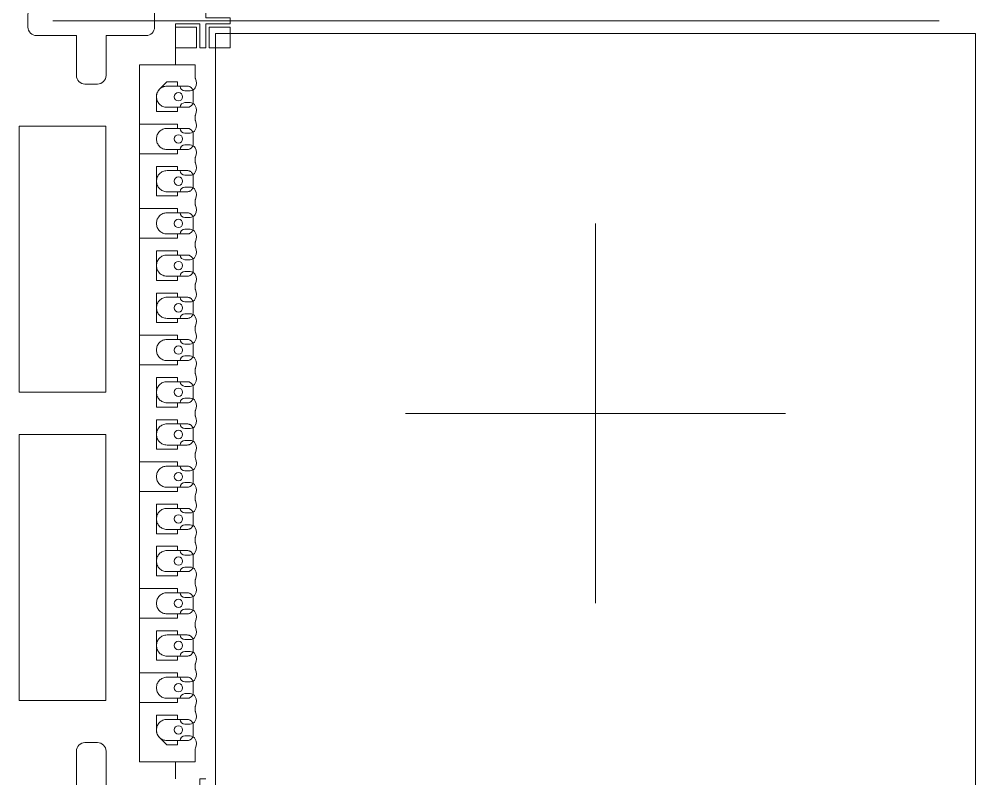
# Model space of a CAD drawing. Extents: x 0.5 to 10.25, y 0.33 to 6.92.
# Drawn here: x 1.533 to 2.104, y 4.263 to 4.713 of the extents above; entities that cross this region are included whole.
import ezdxf

# ---------------------------------------------------------------- set-up
doc = ezdxf.new("R2010")
doc.units = 0
doc.header["$LTSCALE"] = 0.006
doc.header["$MEASUREMENT"] = 0
doc.linetypes.add('CENTER', pattern=[2, 1.25, -0.25, 0.25, -0.25])
doc.linetypes.add('HIDDEN', pattern=[0.375, 0.25, -0.125])
doc.layers.get('0').update_dxf_attribs({"linetype": 'CONTINUOUS'})
for name, color, linetype in [('1', 7, 'CONTINUOUS'), ('1D', 7, 'CONTINUOUS'), ('3D', 7, 'CONTINUOUS')]:
    doc.layers.add(name, color=color, linetype=linetype)

msp = doc.modelspace()

# ---------------------------------------------------------------- linework, layer by layer
at = {"color": 0, "lineweight": 13}
for p, q in [((1.625687, 4.710295), (1.625687, 4.708295)), ((1.625675, 4.695918), (1.625675, 4.685942)), ((1.625664, 4.26317), (1.625664, 4.273148)), ((1.640039, 4.26317), (1.643584, 4.26317))]:
    msp.add_line(p, q, dxfattribs=at)
for points in [[(1.638062, 4.708295), (1.625687, 4.708295), (1.625687, 4.69592), (1.638062, 4.69592)], [(1.645562, 4.708295), (1.657937, 4.708295), (1.657937, 4.69592), (1.645562, 4.69592)]]:
    msp.add_lwpolyline(points, close=True, dxfattribs=at)
for points in [[(1.604312, 4.650795), (1.626794, 4.650795), (1.626794, 4.648295), (1.628298, 4.648295, 0.3991371), (1.631194, 4.645545), (1.634219, 4.645545, 0.2771149), (1.637308, 4.647399, 0.2394069), (1.637411, 4.652682, -0.113095), (1.637312, 4.653118), (1.637312, 4.655972, -0.113095), (1.637411, 4.656407, 0.2394069), (1.637308, 4.66169, 0.2771149), (1.634219, 4.663545), (1.631194, 4.663545, 0.3991371), (1.628298, 4.660795), (1.626794, 4.660795), (1.626794, 4.658295), (1.614312, 4.658295), (1.614312, 4.667067, -0.2015828), (1.616142, 4.671464), (1.620473, 4.675795), (1.626794, 4.675795), (1.626794, 4.673295), (1.628298, 4.673295, 0.3991371), (1.631194, 4.670545), (1.634219, 4.670545, 0.2771149), (1.637308, 4.672399, 0.239407), (1.637411, 4.677682, -0.113095), (1.637312, 4.678118), (1.637312, 4.685942), (1.604312, 4.685942), (1.604312, 4.273148)], [(1.604312, 4.600795), (1.626794, 4.600795), (1.626794, 4.598295), (1.628298, 4.598295, 0.3991371), (1.631194, 4.595545), (1.634219, 4.595545, 0.2771149), (1.637308, 4.597399, 0.2394069), (1.637411, 4.602682, -0.113095), (1.637312, 4.603118), (1.637312, 4.605972, -0.113095), (1.637411, 4.606407, 0.2394069), (1.637308, 4.61169, 0.2771149), (1.634219, 4.613545), (1.631194, 4.613545, 0.3991371), (1.628298, 4.610795), (1.626794, 4.610795), (1.626794, 4.608295), (1.614312, 4.608295), (1.614312, 4.625795), (1.626794, 4.625795), (1.626794, 4.623295), (1.628298, 4.623295, 0.3991371), (1.631194, 4.620545), (1.634219, 4.620545, 0.2771149), (1.637308, 4.622399, 0.2394069), (1.637411, 4.627682, -0.113095), (1.637312, 4.628118), (1.637312, 4.630972, -0.113095), (1.637411, 4.631407, 0.2394069), (1.637308, 4.63669, 0.2771149), (1.634219, 4.638545), (1.631194, 4.638545, 0.3991371), (1.628298, 4.635795), (1.626794, 4.635795), (1.626794, 4.633295), (1.604312, 4.633295)], [(1.604312, 4.525795), (1.626794, 4.525795), (1.626794, 4.523295), (1.628298, 4.523295, 0.3991371), (1.631194, 4.520545), (1.634219, 4.520545, 0.2771149), (1.637308, 4.522399, 0.2394069), (1.637411, 4.527682, -0.113095), (1.637312, 4.528118), (1.637312, 4.530972, -0.113095), (1.637411, 4.531407, 0.2394069), (1.637308, 4.53669, 0.2771149), (1.634219, 4.538545), (1.631194, 4.538545, 0.3991371), (1.628298, 4.535795), (1.626794, 4.535795), (1.626794, 4.533295), (1.614312, 4.533295), (1.614312, 4.550795), (1.626794, 4.550795), (1.626794, 4.548295), (1.628298, 4.548295, 0.3991371), (1.631194, 4.545545), (1.634219, 4.545545, 0.2771149), (1.637308, 4.547399, 0.2394069), (1.637411, 4.552682, -0.113095), (1.637312, 4.553118), (1.637312, 4.555972, -0.113095), (1.637411, 4.556407, 0.2394069), (1.637308, 4.56169, 0.2771149), (1.634219, 4.563545), (1.631194, 4.563545, 0.3991371), (1.628298, 4.560795), (1.626794, 4.560795), (1.626794, 4.558295), (1.614312, 4.558295), (1.614312, 4.575795), (1.626794, 4.575795), (1.626794, 4.573295), (1.628298, 4.573295, 0.3991371), (1.631194, 4.570545), (1.634219, 4.570545, 0.2771149), (1.637308, 4.572399, 0.2394069), (1.637411, 4.577682, -0.113095), (1.637312, 4.578118), (1.637312, 4.580972, -0.113095), (1.637411, 4.581407, 0.2394069), (1.637308, 4.58669, 0.2771149), (1.634219, 4.588545), (1.631194, 4.588545, 0.3991371), (1.628298, 4.585795), (1.626794, 4.585795), (1.626794, 4.583295), (1.604312, 4.583295)], [(1.604312, 4.450795), (1.626794, 4.450795), (1.626794, 4.448295), (1.628298, 4.448295, 0.3991371), (1.631194, 4.445545), (1.634219, 4.445545, 0.2771149), (1.637308, 4.447399, 0.2394069), (1.637411, 4.452682, -0.113095), (1.637312, 4.453118), (1.637312, 4.455972, -0.113095), (1.637411, 4.456407, 0.2394069), (1.637308, 4.46169, 0.2771149), (1.634219, 4.463545), (1.631194, 4.463545, 0.3991371), (1.628298, 4.460795), (1.626794, 4.460795), (1.626794, 4.458295), (1.614312, 4.458295), (1.614312, 4.475795), (1.626794, 4.475795), (1.626794, 4.473295), (1.628298, 4.473295, 0.3991371), (1.631194, 4.470545), (1.634219, 4.470545, 0.2771149), (1.637308, 4.472399, 0.2394069), (1.637411, 4.477682, -0.113095), (1.637312, 4.478118), (1.637312, 4.480972, -0.113095), (1.637411, 4.481407, 0.2394069), (1.637308, 4.48669, 0.2771149), (1.634219, 4.488545), (1.631194, 4.488545, 0.3991371), (1.628298, 4.485795), (1.626794, 4.485795), (1.626794, 4.483295), (1.614312, 4.483295), (1.614312, 4.500795), (1.626794, 4.500795), (1.626794, 4.498295), (1.628298, 4.498295, 0.3991371), (1.631194, 4.495545), (1.634219, 4.495545, 0.2771149), (1.637308, 4.497399, 0.2394069), (1.637411, 4.502682, -0.113095), (1.637312, 4.503118), (1.637312, 4.505972, -0.113095), (1.637411, 4.506407, 0.2394069), (1.637308, 4.51169, 0.2771149), (1.634219, 4.513545), (1.631194, 4.513545, 0.3991371), (1.628298, 4.510795), (1.626794, 4.510795), (1.626794, 4.508295), (1.604312, 4.508295)], [(1.604312, 4.375795), (1.626794, 4.375795), (1.626794, 4.373295), (1.628298, 4.373295, 0.3991371), (1.631194, 4.370545), (1.634219, 4.370545, 0.2771149), (1.637308, 4.372399, 0.2394069), (1.637411, 4.377682, -0.113095), (1.637312, 4.378118), (1.637312, 4.380972, -0.113095), (1.637411, 4.381407, 0.2394069), (1.637308, 4.38669, 0.2771149), (1.634219, 4.388545), (1.631194, 4.388545, 0.3991371), (1.628298, 4.385795), (1.626794, 4.385795), (1.626794, 4.383295), (1.614312, 4.383295), (1.614312, 4.400795), (1.626794, 4.400795), (1.626794, 4.398295), (1.628298, 4.398295, 0.3991371), (1.631194, 4.395545), (1.634219, 4.395545, 0.2771149), (1.637308, 4.397399, 0.2394069), (1.637411, 4.402682, -0.113095), (1.637312, 4.403118), (1.637312, 4.405972, -0.113095), (1.637411, 4.406407, 0.2394069), (1.637308, 4.41169, 0.2771149), (1.634219, 4.413545), (1.631194, 4.413545, 0.3991371), (1.628298, 4.410795), (1.626794, 4.410795), (1.626794, 4.408295), (1.614312, 4.408295), (1.614312, 4.425795), (1.626794, 4.425795), (1.626794, 4.423295), (1.628298, 4.423295, 0.3991371), (1.631194, 4.420545), (1.634219, 4.420545, 0.2771149), (1.637308, 4.422399, 0.2394069), (1.637411, 4.427682, -0.113095), (1.637312, 4.428118), (1.637312, 4.430972, -0.113095), (1.637411, 4.431407, 0.2394069), (1.637308, 4.43669, 0.2771149), (1.634219, 4.438545), (1.631194, 4.438545, 0.3991371), (1.628298, 4.435795), (1.626794, 4.435795), (1.626794, 4.433295), (1.604312, 4.433295)], [(1.604312, 4.325795), (1.626794, 4.325795), (1.626794, 4.323295), (1.628298, 4.323295, 0.3991371), (1.631194, 4.320545), (1.634219, 4.320545, 0.2771149), (1.637308, 4.322399, 0.2394069), (1.637411, 4.327682, -0.113095), (1.637312, 4.328118), (1.637312, 4.330972, -0.113095), (1.637411, 4.331407, 0.2394069), (1.637308, 4.33669, 0.2771149), (1.634219, 4.338545), (1.631194, 4.338545, 0.3991371), (1.628298, 4.335795), (1.626794, 4.335795), (1.626794, 4.333295), (1.614312, 4.333295), (1.614312, 4.350795), (1.626794, 4.350795), (1.626794, 4.348295), (1.628298, 4.348295, 0.3991371), (1.631194, 4.345545), (1.634219, 4.345545, 0.2771149), (1.637308, 4.347399, 0.2394069), (1.637411, 4.352682, -0.113095), (1.637312, 4.353118), (1.637312, 4.355972, -0.113095), (1.637411, 4.356407, 0.2394069), (1.637308, 4.36169, 0.2771149), (1.634219, 4.363545), (1.631194, 4.363545, 0.3991371), (1.628298, 4.360795), (1.626794, 4.360795), (1.626794, 4.358295), (1.604312, 4.358295)], [(1.604312, 4.273148), (1.637312, 4.273148), (1.637312, 4.280972, -0.113095), (1.637411, 4.281407, 0.239407), (1.637308, 4.28669, 0.2771149), (1.634219, 4.288545), (1.631194, 4.288545, 0.3991371), (1.628298, 4.285795), (1.626794, 4.285795), (1.626794, 4.283295), (1.620473, 4.283295), (1.616142, 4.287626, -0.2015828), (1.614312, 4.292023), (1.614312, 4.300795), (1.626794, 4.300795), (1.626794, 4.298295), (1.628298, 4.298295, 0.3991371), (1.631194, 4.295545), (1.634219, 4.295545, 0.2771149), (1.637308, 4.297399, 0.2394069), (1.637411, 4.302682, -0.113095), (1.637312, 4.303118), (1.637312, 4.305972, -0.113095), (1.637411, 4.306407, 0.2394069), (1.637308, 4.31169, 0.2771149), (1.634219, 4.313545), (1.631194, 4.313545, 0.3991371), (1.628298, 4.310795), (1.626794, 4.310795), (1.626794, 4.308295), (1.604312, 4.308295)]]:
    msp.add_lwpolyline(points, format="xyb", dxfattribs=at)
for centre in [(1.627312, 4.667045), (1.627312, 4.642045), (1.627312, 4.617045), (1.627312, 4.592045), (1.627312, 4.567045), (1.627312, 4.542045), (1.627312, 4.517045), (1.627312, 4.492045), (1.627312, 4.467045), (1.627312, 4.442045), (1.627312, 4.417045), (1.627312, 4.392045), (1.627312, 4.367045), (1.627312, 4.342045), (1.627312, 4.317045), (1.627312, 4.292045)]:
    msp.add_circle(centre, 0.0025, dxfattribs=at)
at = {"layer": '1', "lineweight": 13}
for points in [[(1.613187, 4.708295, -0.4142136), (1.608187, 4.703295), (1.584437, 4.703295), (1.584437, 4.679545, -0.4142136), (1.579437, 4.674545), (1.571937, 4.674545, -0.4142136), (1.566937, 4.679545), (1.566937, 4.703295), (1.543187, 4.703295, -0.4142136), (1.538187, 4.708295), (1.538187, 4.715795, -0.4142136), (1.543187, 4.720795), (1.566937, 4.720795), (1.566937, 4.744545, -0.4142136), (1.571937, 4.749545), (1.579437, 4.749545, -0.4142136), (1.584437, 4.744545), (1.584437, 4.720795), (1.608187, 4.720795, -0.4142136), (1.613187, 4.715795)], [(1.613187, 4.243295, -0.4142136), (1.608187, 4.238295), (1.584437, 4.238295), (1.584437, 4.214545, -0.4142136), (1.579437, 4.209545), (1.571937, 4.209545, -0.4142136), (1.566937, 4.214545), (1.566937, 4.238295), (1.543187, 4.238295, -0.4142136), (1.538187, 4.243295), (1.538187, 4.250795, -0.4142136), (1.543187, 4.255795), (1.566937, 4.255795), (1.566937, 4.279545, -0.4142136), (1.571937, 4.284545), (1.579437, 4.284545, -0.4142136), (1.584437, 4.279545), (1.584437, 4.255795), (1.608187, 4.255795, -0.4142136), (1.613187, 4.250795)]]:
    msp.add_lwpolyline(points, format="xyb", close=True, dxfattribs=at)
for points in [[(1.533062, 4.492045), (1.584312, 4.492045), (1.584312, 4.649545), (1.533062, 4.649545)], [(1.533062, 4.467045), (1.584312, 4.467045), (1.584312, 4.309545), (1.533062, 4.309545)]]:
    msp.add_lwpolyline(points, close=True, dxfattribs=at)
at = {"layer": '1D', "linetype": 'CENTER', "lineweight": 13, "ltscale": 70}
msp.add_line((1.552935, 4.712045), (3.801817, 4.712045), dxfattribs=at)
at = {"layer": '1D', "linetype": 'CENTER', "lineweight": 13, "ltscale": 40}
for p, q in [((1.874312, 4.367045), (1.874312, 4.592045)), ((1.986812, 4.479545), (1.761812, 4.479545))]:
    msp.add_line(p, q, dxfattribs=at)
at = {"layer": '1D', "linetype": 'CENTER', "lineweight": 13, "ltscale": 70}
msp.add_lwpolyline([(2.099312, 4.254545), (1.649312, 4.254545), (1.649312, 4.704545), (2.099312, 4.704545)], close=True, dxfattribs=at)
at = {"layer": '3D', "color": 0, "linetype": 'HIDDEN', "lineweight": 13, "ltscale": 10}
for points in [[(1.625687, 4.710295), (1.640039, 4.710295), (1.640039, 4.69592), (1.641834, 4.69592), (1.643584, 4.69592), (1.643584, 4.710295), (1.657937, 4.710295), (1.657937, 4.713795), (1.643584, 4.713795), (1.643584, 4.72817)], [(1.640039, 4.26317), (1.640039, 4.248795), (1.625687, 4.248795)]]:
    msp.add_lwpolyline(points, dxfattribs=at)
at = {"layer": '3D', "color": 0, "linetype": 'HIDDEN', "lineweight": 13, "ltscale": 40}
for points in [[(1.620562, 4.673295), (1.632562, 4.673295, -0.4142134), (1.636062, 4.669795), (1.636062, 4.664295, -0.4142132), (1.632562, 4.660795), (1.620562, 4.660795, -0.9999997)], [(1.620562, 4.648295), (1.632562, 4.648295, -0.4142134), (1.636062, 4.644795), (1.636062, 4.639295, -0.4142132), (1.632562, 4.635795), (1.620562, 4.635795, -0.9999997)], [(1.620562, 4.623295), (1.632562, 4.623295, -0.4142134), (1.636062, 4.619795), (1.636062, 4.614295, -0.4142132), (1.632562, 4.610795), (1.620562, 4.610795, -0.9999997)], [(1.620562, 4.598295), (1.632562, 4.598295, -0.4142134), (1.636062, 4.594795), (1.636062, 4.589295, -0.4142132), (1.632562, 4.585795), (1.620562, 4.585795, -0.9999997)], [(1.620562, 4.573295), (1.632562, 4.573295, -0.4142134), (1.636062, 4.569795), (1.636062, 4.564295, -0.4142132), (1.632562, 4.560795), (1.620562, 4.560795, -0.9999997)], [(1.620562, 4.548295), (1.632562, 4.548295, -0.4142134), (1.636062, 4.544795), (1.636062, 4.539295, -0.4142132), (1.632562, 4.535795), (1.620562, 4.535795, -0.9999997)], [(1.620562, 4.523295), (1.632562, 4.523295, -0.4142134), (1.636062, 4.519795), (1.636062, 4.514295, -0.4142132), (1.632562, 4.510795), (1.620562, 4.510795, -0.9999997)], [(1.620562, 4.498295), (1.632562, 4.498295, -0.4142134), (1.636062, 4.494795), (1.636062, 4.489295, -0.4142132), (1.632562, 4.485795), (1.620562, 4.485795, -0.9999997)], [(1.620562, 4.460795), (1.632562, 4.460795, 0.4142134), (1.636062, 4.464295), (1.636062, 4.469795, 0.4142132), (1.632562, 4.473295), (1.620562, 4.473295, 0.9999997)], [(1.620562, 4.435795), (1.632562, 4.435795, 0.4142134), (1.636062, 4.439295), (1.636062, 4.444795, 0.4142132), (1.632562, 4.448295), (1.620562, 4.448295, 0.9999997)], [(1.620562, 4.410795), (1.632562, 4.410795, 0.4142134), (1.636062, 4.414295), (1.636062, 4.419795, 0.4142132), (1.632562, 4.423295), (1.620562, 4.423295, 0.9999997)], [(1.620562, 4.385795), (1.632562, 4.385795, 0.4142134), (1.636062, 4.389295), (1.636062, 4.394795, 0.4142132), (1.632562, 4.398295), (1.620562, 4.398295, 0.9999997)], [(1.620562, 4.360795), (1.632562, 4.360795, 0.4142134), (1.636062, 4.364295), (1.636062, 4.369795, 0.4142132), (1.632562, 4.373295), (1.620562, 4.373295, 0.9999997)], [(1.620562, 4.335795), (1.632562, 4.335795, 0.4142134), (1.636062, 4.339295), (1.636062, 4.344795, 0.4142132), (1.632562, 4.348295), (1.620562, 4.348295, 0.9999997)], [(1.620562, 4.310795), (1.632562, 4.310795, 0.4142134), (1.636062, 4.314295), (1.636062, 4.319795, 0.4142132), (1.632562, 4.323295), (1.620562, 4.323295, 0.9999997)], [(1.620562, 4.285795), (1.632562, 4.285795, 0.4142134), (1.636062, 4.289295), (1.636062, 4.294795, 0.4142132), (1.632562, 4.298295), (1.620562, 4.298295, 0.9999997)]]:
    msp.add_lwpolyline(points, format="xyb", close=True, dxfattribs=at)

doc.saveas('drawing.dxf')
